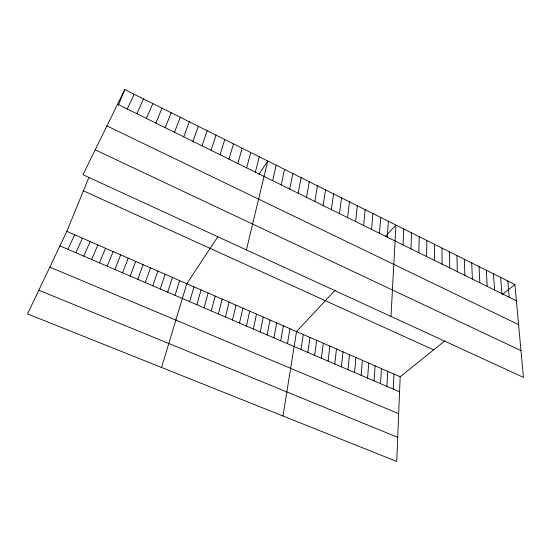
<?xml version="1.0" encoding="UTF-8"?>
<svg xmlns="http://www.w3.org/2000/svg" width="551" height="551" viewBox="0 0 551 551"><rect width="100%" height="100%" fill="white"/><g stroke="black" fill="none" stroke-linecap="round" stroke-linejoin="round"><path stroke-width="0.83" d="M434.381 260.361L434.45 244.327M426.626 256.539L426.853 240.532M418.822 252.689L419.201 236.71M410.963 248.818L411.501 232.859M444.657 341.014L400.184 376.781L396.727 461.449L27.55 313.939L66.823 231.379L88.911 177.326M403.05 244.919L403.752 228.982M393.242 389.102L393.965 374.067M386.885 386.375L387.711 371.34M390.983 316.426L395.949 225.083L385.163 236.634M380.493 383.627L381.423 368.598M387.298 237.157L388.324 221.275M374.067 380.865L375.1 365.843M379.467 233.293L380.651 217.438M367.607 378.089L368.75 363.075M361.112 375.3L362.358 360.285M371.574 229.402L372.931 213.581M354.575 372.49L355.939 357.482M363.639 225.49L365.155 209.69M348.012 369.666L349.479 354.665M341.406 366.835L342.991 351.834M355.643 221.55L357.33 205.785M334.767 363.977L336.461 348.99M347.598 217.583L349.451 201.845M328.086 361.112L329.897 346.124M321.378 358.226L323.299 343.245M339.499 213.595L341.524 197.885M314.621 355.326L316.667 340.353M331.344 209.573L333.548 193.897M307.837 352.406L309.993 337.446M301.004 349.472L303.284 334.519M323.127 205.523L325.51 189.881M282.98 415.998L296.541 331.578L335.104 290.267M314.862 201.452L317.424 185.839M287.443 343.645L289.964 328.706M306.542 197.348L309.283 181.768M280.707 340.752L283.345 325.82M273.93 337.839L276.692 322.92M298.16 193.215L301.087 177.67M267.118 334.912L270.004 320M260.272 331.971L263.275 317.066M289.723 189.055L292.836 173.544M253.384 329.009L256.511 314.118M281.224 184.867L284.53 169.398M246.455 326.034L249.713 311.15M272.669 180.652L276.168 165.217M239.492 323.044L242.881 308.167M232.494 320.035L236.007 305.171M246.421 249.92L267.745 161.009L258.894 174.426M225.449 317.011L229.099 302.162M255.375 172.132L259.266 156.766M218.368 313.967L222.149 299.124M211.247 310.909L215.159 296.08M246.641 167.828L250.733 152.503M204.09 307.83L208.133 293.015M237.846 163.489L242.137 148.205M196.886 304.737L201.067 289.929M189.647 301.624L193.966 286.837M228.989 159.122L233.486 143.88M161.546 367.483L186.817 283.717L217.859 236.655M220.063 154.728L224.774 139.527M175.039 295.35L179.633 280.583M167.669 292.182L172.408 277.435M211.081 150.299L215.999 135.14M160.258 289L165.142 274.26M202.031 145.836L207.162 130.725M152.806 285.797L157.841 271.078M145.312 282.573L150.492 267.869M192.919 141.345L198.264 126.275M137.778 279.336L143.102 264.645M183.738 136.82L189.303 121.799M130.194 276.079L135.67 261.408M122.57 272.8L128.197 258.144M174.488 132.261L180.28 117.287M114.897 269.508L120.676 254.865M165.176 127.674L171.196 112.748M107.183 266.188L113.113 251.566M118.389 105.2L124.781 89.551L514.882 284.53L523.45 377.373L82.994 174.729L124.781 89.551M99.421 262.855L105.51 248.253M155.795 123.052L162.042 108.175M91.618 259.5L97.864 244.919M146.352 118.389L152.827 103.567M83.759 256.125L90.171 241.558M75.866 252.737L82.436 238.184M136.834 113.699L143.549 98.925M67.918 249.321L74.654 234.795M127.247 108.974L134.196 94.255M502.54 294.461L514.882 284.53M38.832 290.225L397.705 437.363M49.817 267.125L398.676 413.711M59.921 245.884L399.571 391.823M66.823 231.379L400.184 376.781M83.394 190.832L433.637 349.878M95.206 149.838L520.984 350.615M106.942 125.917L518.581 324.615M117.59 104.215L516.383 300.777M507.802 280.996L509.172 297.223M500.68 277.428L501.906 293.642M493.51 273.847L494.598 290.04M486.292 270.238L487.242 286.417M479.026 266.608L479.838 282.766M471.718 262.958L472.386 279.095M464.362 259.28L464.886 275.397M456.958 255.581L457.337 271.677M449.506 251.855L449.733 267.931M442.005 248.102L442.081 264.156"/></g></svg>
